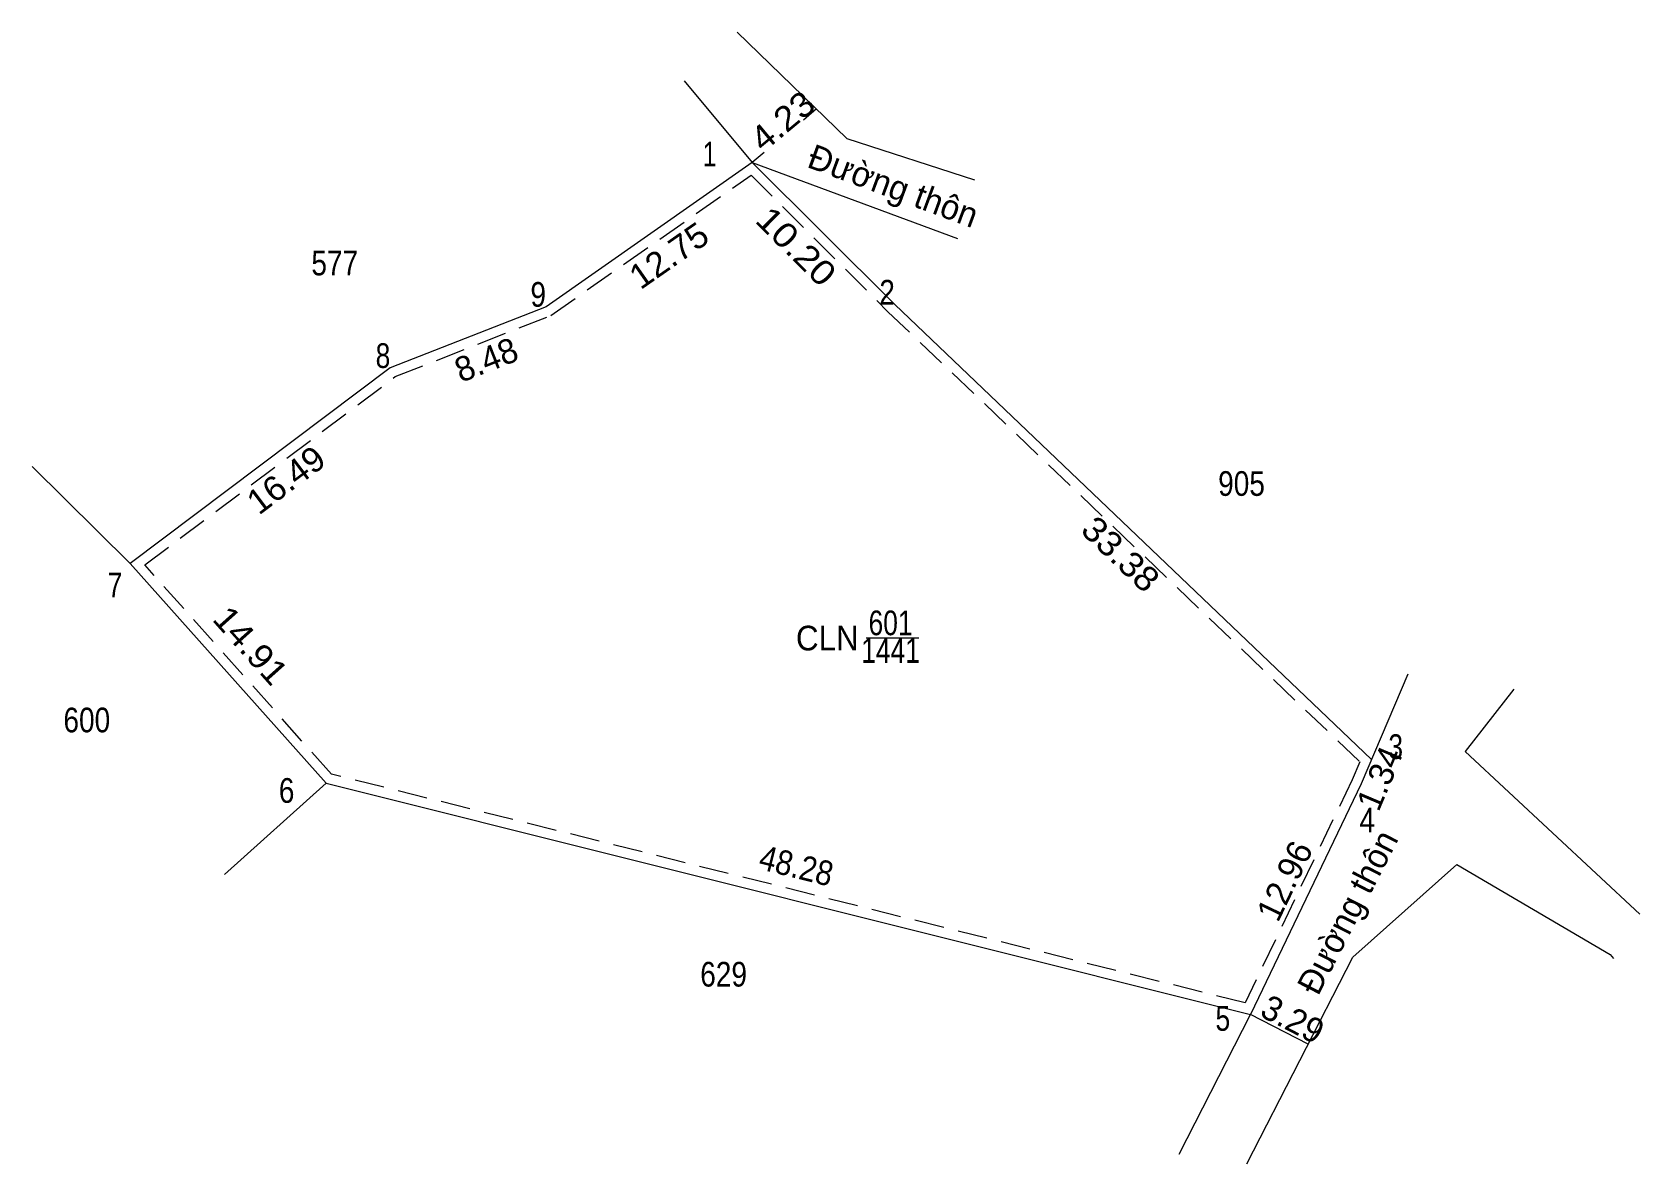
# Model space of a CAD drawing. Header units: metres. Extents: x 549118 to 549774, y 1843200 to 1843461.
# Drawn here: x 549409.3 to 549490.8, y 1843403.5 to 1843460.8 of the extents above; entities that cross this region are included whole.
import ezdxf
from ezdxf.enums import TextEntityAlignment as Align

# ---------------------------------------------------------------- set-up
doc = ezdxf.new("R2010")
doc.units = ezdxf.units.M
doc.header["$LTSCALE"] = 0.5
doc.linetypes.add('MEDIUM_DASHED', pattern=[4.5, 3, -1.5])
for name, color, linetype, lineweight in [('1', 7, 'MEDIUM_DASHED', 13), ('10', 7, 'Continuous', 13), ('23', 7, 'Continuous', 13), ('63', 7, 'Continuous', 13)]:
    doc.layers.add(name, color=color, linetype=linetype, lineweight=lineweight)

msp = doc.modelspace()

# ---------------------------------------------------------------- linework, layer by layer
at = {"layer": '1'}
msp.add_lwpolyline([(549445.71, 1843453.55), (549452.65, 1843446.64), (549476.56, 1843423.83), (549476.17, 1843422.93), (549470.75, 1843411.62), (549424.45, 1843423.21), (549414.99, 1843433.81), (549427.68, 1843443.35), (549435.56, 1843446.45)], close=True, dxfattribs=at)
at = {"layer": '10'}
for p, q in [((549414.25, 1843433.88), (549409.28, 1843438.8)), ((549414.25, 1843433.88), (549424.18, 1843422.76)), ((549419.03, 1843418.12), (549424.18, 1843422.76)), ((549424.18, 1843422.76), (549471.02, 1843411.04))]:
    msp.add_line(p, q, dxfattribs=at)
for points in [[(549445.77, 1843454.2), (549435.32, 1843446.89), (549427.43, 1843443.79), (549414.25, 1843433.88)], [(549445.77, 1843454.2), (549453, 1843447), (549477.15, 1843423.95)]]:
    msp.add_lwpolyline(points, dxfattribs=at)
at = {"layer": '23'}
for p, q in [((549442.32, 1843458.34), (549445.77, 1843454.2)), ((549445.77, 1843454.2), (549456.18, 1843450.35)), ((549467.4, 1843403.96), (549471.02, 1843411.04))]:
    msp.add_line(p, q, dxfattribs=at)
for points in [[(549445, 1843460.8), (549450.57, 1843455.41), (549457.03, 1843453.32)], [(549478.99, 1843428.28), (549476.63, 1843422.72), (549471.02, 1843411.04)], [(549484.36, 1843427.51), (549481.9, 1843424.36), (549490.75, 1843416.12)], [(549470.84, 1843403.47), (549476.21, 1843413.94), (549481.48, 1843418.64), (549489.25, 1843414.08), (549489.41, 1843413.88)]]:
    msp.add_lwpolyline(points, dxfattribs=at)
at = {"layer": '63'}
for p, q in [((549449.02, 1843456.91), (549448.36, 1843456.35)), ((549446.37, 1843454.7), (549445.77, 1843454.2)), ((549451.54, 1843430.12), (549454.21, 1843430.12)), ((549473.95, 1843409.54), (549471.02, 1843411.04))]:
    msp.add_line(p, q, dxfattribs=at)

# ---------------------------------------------------------------- texts
at = {"layer": '1'}
for s, width, p in [('601', 0.8, (549452.78, 1843430.25)), ('CLN', 0.95, (549449.575, 1843429.48)), ('1441', 0.8, (549452.78, 1843428.85))]:
    msp.add_text(s, height=1.25, dxfattribs=dict(at, width=width)).set_placement(p, align=Align.CENTER)
at = {"layer": '10', "width": 0.85}
for s, p in [('577', (549424.615, 1843448.48)), ('905', (549470.565, 1843437.31)), ('600', (549412.05, 1843425.33)), ('629', (549444.32, 1843412.45))]:
    msp.add_text(s, height=1.25, dxfattribs=at).set_placement(p, align=Align.CENTER)
at = {"layer": '63'}
for s, rotation, width, p in [('4.23', 39.823, 1.1, (549447.7047, 1843455.823)), ('12.75', 34.974, 1.05, (549441.9068, 1843448.9779)), ('10.20', 315.119, 1.15, (549447.559, 1843449.5082)), ('16.49', 36.939, 1.05, (549422.5194, 1843437.618)), ('33.38', 316.335, 1.1, (549464.0085, 1843433.9102)), ('14.91', 311.764, 1.1, (549419.8903, 1843429.3163)), ('48.28', 345.952, 0.9, (549447.8583, 1843417.9675))]:
    msp.add_text(s, height=1.25, rotation=rotation, dxfattribs=dict(at, width=width)).set_placement(p, align=Align.CENTER)
for s, width, p in [(' 1', 0.75, (549443.96, 1843454)), (' 9', 0.85, (549435.32, 1843446.89)), (' 2', 0.85, (549453, 1843447)), (' 8', 0.8, (549427.43, 1843443.79)), (' 7', 0.8, (549413.85, 1843432.17)), (' 3', 0.8, (549478.75, 1843423.98)), (' 6', 0.85, (549422.57, 1843421.76)), (' 4', 0.85, (549477.33, 1843420.26)), (' 5', 0.8, (549469.99, 1843410.21))]:
    msp.add_text(s, height=1.25, dxfattribs=dict(at, width=width)).set_placement(p, align=Align.RIGHT)
for s, rotation, p in [('Đường thôn', 339.704, (549452.7032, 1843452.4249)), ('8.48', 21.45, (549432.5215, 1843443.6239)), ('1.34', 67.083, (549478.1396, 1843422.7566)), ('Đường thôn', 62.847, (549476.4981, 1843415.9398)), ('12.96', 64.345, (549473.3147, 1843417.5344)), ('3.29', 332.89, (549472.8752, 1843410.2392))]:
    msp.add_text(s, height=1.25, rotation=rotation, dxfattribs=at).set_placement(p, align=Align.CENTER)

doc.saveas('drawing.dxf')
